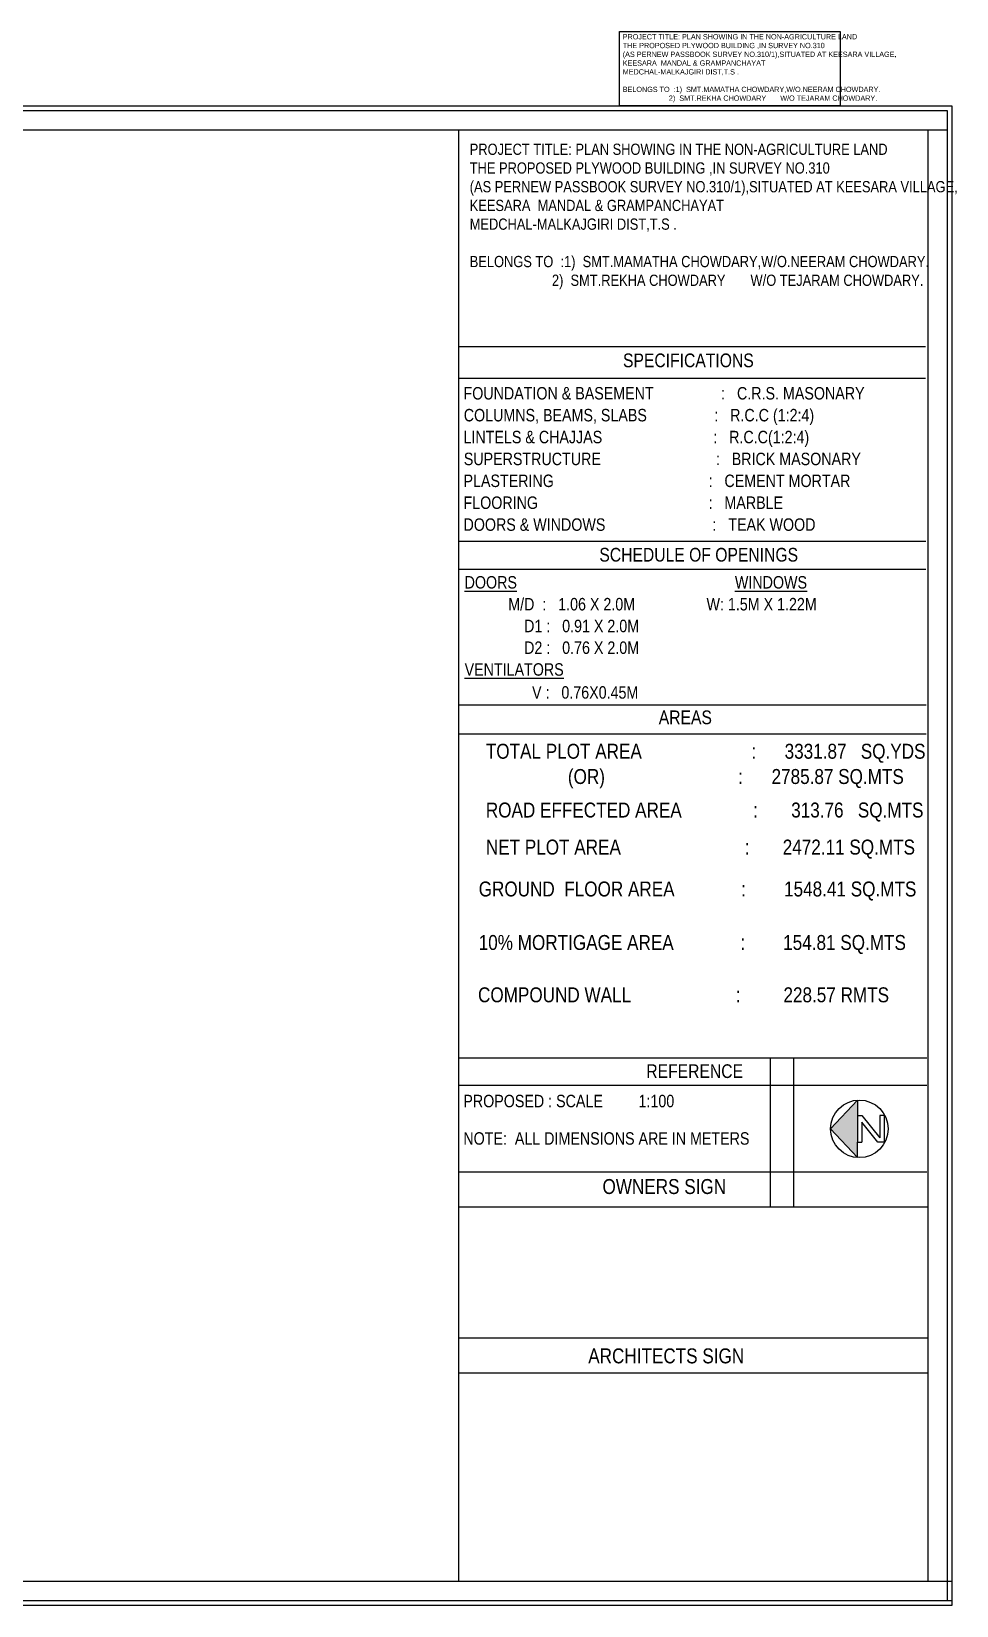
# Model space of a CAD drawing. Header units: metres. Extents: x 25391 to 25818, y 51852 to 52034.
# Drawn here: x 25747.5 to 25817.8, y 51857.8 to 51977.5 of the extents above; entities that cross this region are included whole.
import ezdxf

# ---------------------------------------------------------------- set-up
doc = ezdxf.new("R2010")
doc.units = ezdxf.units.M
doc.header["$MEASUREMENT"] = 0
doc.layers.get('0').update_dxf_attribs({"true_color": 0xffffff})
doc.layers.add('__BN_BuildingPlan', color=52, linetype='Continuous', true_color=0xbdbd00)
doc.layers.add('__BN_ProjectTitle', color=7, linetype='Continuous', true_color=0x32cd32)
doc.styles.get("Standard").update_dxf_attribs({"font": 'swissc.ttf'})

msp = doc.modelspace()

# ---------------------------------------------------------------- hatches: boundary and pattern name
at = {"true_color": 0x2776bb}
h = msp.add_hatch(color=152, dxfattribs=at)
h.dxf.hatch_style = 1
h.paths.add_polyline_path([(25810.28937, 51894.74282), (25810.28937, 51895.08236), (25810.28937, 51896.23372), (25808.25234, 51894.06375), (25810.28937, 51891.88055), (25810.28937, 51893.04515), (25810.28937, 51893.38469)])

# ---------------------------------------------------------------- linework, layer by layer
at = {"color": 11, "true_color": 0xf27172}
for p, q in [((25675.02707, 51969.99681), (25817.11086, 51969.99681)), ((25815.64369, 51969.99681), (25815.64397, 51859.65717)), ((25817.46568, 51859.65717), (25675.02707, 51859.65717))]:
    msp.add_line(p, q, dxfattribs=at)
for p, q in [((25779.95978, 51969.99681), (25779.95978, 51859.65717)), ((25779.95978, 51953.52074), (25815.45469, 51953.52074)), ((25779.95978, 51951.11325), (25815.45889, 51951.11325)), ((25779.9664, 51938.73656), (25815.48942, 51938.73656)), ((25779.9664, 51936.59909), (25815.49315, 51936.59909)), ((25779.95119, 51926.29133), (25815.51789, 51926.29133)), ((25779.95119, 51924.0878), (25815.52174, 51924.0878)), ((25779.95978, 51899.46579), (25815.55201, 51899.46579)), ((25803.6509, 51899.46579), (25803.6509, 51888.14729)), ((25805.41852, 51899.46579), (25805.41852, 51888.14729)), ((25779.95978, 51897.39706), (25815.56386, 51897.39706)), ((25808.25234, 51894.06375), (25810.28937, 51896.23372)), ((25810.28937, 51896.23372), (25810.28937, 51895.08236)), ((25810.28937, 51895.08236), (25810.28937, 51893.04515)), ((25810.28937, 51895.08236), (25810.62891, 51895.08236)), ((25810.62891, 51895.08236), (25811.98704, 51893.38469)), ((25811.98704, 51895.08236), (25811.98704, 51893.38469)), ((25812.32658, 51895.08236), (25811.98704, 51895.08236)), ((25812.32658, 51895.08236), (25812.32658, 51893.04515)), ((25808.25234, 51894.06375), (25810.28937, 51891.88055)), ((25811.85038, 51893.04566), (25810.62891, 51894.57255)), ((25810.62891, 51894.57255), (25810.62891, 51893.04515)), ((25810.28937, 51891.88055), (25810.28937, 51893.04515)), ((25810.28937, 51893.04515), (25810.62891, 51893.04515)), ((25812.32658, 51893.04515), (25811.85038, 51893.04515)), ((25779.95483, 51890.80385), (25815.56231, 51890.80385)), ((25779.95483, 51888.14729), (25815.57536, 51888.14729)), ((25779.95978, 51878.17641), (25815.60699, 51878.17641)), ((25779.95978, 51875.51984), (25815.62004, 51875.51984))]:
    msp.add_line(p, q)
msp.add_circle((25810.43972, 51894.06375), 2.18738)
at = {"layer": '__BN_BuildingPlan'}
for p, q in [((25673.19895, 51971.81852), (25817.46944, 51971.81852)), ((25673.58232, 51971.46068), (25817.11086, 51971.46068)), ((25817.11086, 51971.46068), (25817.11086, 51858.1933)), ((25817.46944, 51971.81852), (25817.46944, 51857.83547)), ((25817.46944, 51857.83547), (25673.19895, 51857.83547)), ((25817.4687, 51858.1933), (25673.58232, 51858.1933))]:
    msp.add_line(p, q, dxfattribs=at)
at = {"layer": '__BN_BuildingPlan', "ltscale": 2}
msp.add_lwpolyline([(25673.19895, 51971.81852), (25817.46944, 51971.81852), (25817.46944, 51857.83547), (25673.19895, 51857.83547)], close=True, dxfattribs=at)
at = {"layer": '__BN_ProjectTitle', "color": 82, "true_color": 0x32cd32}
msp.add_lwpolyline([(25792.19724, 51977.46908), (25808.97412, 51977.46908), (25808.97412, 51971.81852), (25792.19724, 51971.81852)], close=True, dxfattribs=at)

# ---------------------------------------------------------------- texts
at = {"color": 0}
for s, height, p in [('SPECIFICATIONS', 1.0410017, (25792.46661, 51951.95218)), ('FOUNDATION & BASEMENT                 :   C.R.S. MASONARY', 0.9465797, (25780.34408, 51949.49831)), ('COLUMNS, BEAMS, SLABS                 :   R.C.C (1:2:4)', 0.9465797, (25780.36314, 51947.83481)), ('LINTELS & CHAJJAS                            :   R.C.C(1:2:4)', 0.9465797, (25780.34408, 51946.17131)), ('SUPERSTRUCTURE                             :   BRICK MASONARY', 0.9465797, (25780.3656, 51944.5078)), ('PLASTERING                                       :   CEMENT MORTAR', 0.9465797, (25780.34408, 51942.8443)), ('FLOORING                                           :   MARBLE', 0.9465797, (25780.34408, 51941.18079)), ('DOORS & WINDOWS                           :   TEAK WOOD', 0.9465797, (25780.34408, 51939.51729)), ('               SCHEDULE OF OPENINGS', 1.0410215, (25785.69516, 51937.17995)), ('%%UDOORS', 0.946601, (25780.42829, 51935.13069)), ('%%UWINDOWS', 0.946601, (25800.97445, 51935.13069)), ('           M/D  :   1.06 X 2.0M                  W: 1.5M X 1.22M', 0.9466008, (25780.42829, 51933.46716)), ('               D1 :   0.91 X 2.0M', 0.9466008, (25780.42829, 51931.81131)), ('               D2 :   0.76 X 2.0M', 0.9466008, (25780.42829, 51930.16314)), ('%%UVENTILATORS', 0.9466008, (25780.42829, 51928.5073)), ('                 V :   0.76X0.45M', 0.9466008, (25780.42829, 51926.76043)), ('               AREAS', 1.0410239, (25790.20969, 51924.81987)), ('TOTAL PLOT AREA                       :      3331.87   SQ.YDS', 1.1359653, (25782.03991, 51922.19603)), ('(OR)                            :      2785.87 SQ.MTS', 1.1359653, (25788.2776, 51920.27547)), ('ROAD EFFECTED AREA               :       313.76   SQ.MTS', 1.1359653, (25782.03991, 51917.72813)), ('NET PLOT AREA                          :       2472.11 SQ.MTS', 1.1359653, (25782.03991, 51914.91262)), ('GROUND  FLOOR AREA              :        1548.41 SQ.MTS', 1.1359653, (25781.4972, 51911.72709)), ('10%%% MORTIGAGE AREA              :        154.81 SQ.MTS', 1.1359653, (25781.4972, 51907.66066)), (' COMPOUND WALL                      :         228.57 RMTS', 1.1359653, (25781.08456, 51903.68283)), ('                   REFERENCE', 1.0409986, (25787.93909, 51897.92822)), ('PROPOSED : SCALE         1:100', 0.9465769, (25780.33096, 51895.70569)), ('NOTE:  ALL DIMENSIONS ARE IN METERS', 0.9465769, (25780.33096, 51892.86122)), ('                             OWNERS SIGN', 1.1359869, (25780.41516, 51889.11273)), ('                          ARCHITECTS SIGN', 1.1359869, (25780.41757, 51876.24086))]:
    msp.add_text(s, height=height, dxfattribs=at).set_placement(p)
at = {"ltscale": 2, "insert": (25780.8155, 51968.94302), "char_height": 0.8532032, "attachment_point": 1}
msp.add_mtext_dynamic_manual_height_columns('PROJECT TITLE: PLAN SHOWING IN THE NON-AGRICULTURE LAND \\PTHE PROPOSED PLYWOOD BUILDING ,IN SURVEY NO.310\\P(AS PERNEW PASSBOOK SURVEY NO.310/1),SITUATED AT KEESARA VILLAGE,\\PKEESARA  MANDAL & GRAMPANCHAYAT\\PMEDCHAL-MALKAJGIRI DIST,T.S .\\P\\PBELONGS TO  :1)  SMT.MAMATHA CHOWDARY,W/O.NEERAM CHOWDARY.\\P                       2)  SMT.REKHA CHOWDARY       W/O TEJARAM CHOWDARY.', width=102.2019865, gutter_width=2.8088, heights=[0], dxfattribs=at)
at = {"layer": '__BN_ProjectTitle', "color": 82, "true_color": 0x32cd32, "insert": (25792.44724, 51977.26908), "char_height": 0.4, "attachment_point": 1}
msp.add_mtext('PROJECT TITLE: PLAN SHOWING IN THE NON-AGRICULTURE LAND \\PTHE PROPOSED PLYWOOD BUILDING ,IN SURVEY NO.310\\P(AS PERNEW PASSBOOK SURVEY NO.310/1),SITUATED AT KEESARA VILLAGE,\\PKEESARA  MANDAL & GRAMPANCHAYAT\\PMEDCHAL-MALKAJGIRI DIST,T.S .\\P\\PBELONGS TO  :1)  SMT.MAMATHA CHOWDARY,W/O.NEERAM CHOWDARY.\\P                       2)  SMT.REKHA CHOWDARY       W/O TEJARAM CHOWDARY.', dxfattribs=at)

doc.saveas('drawing.dxf')
